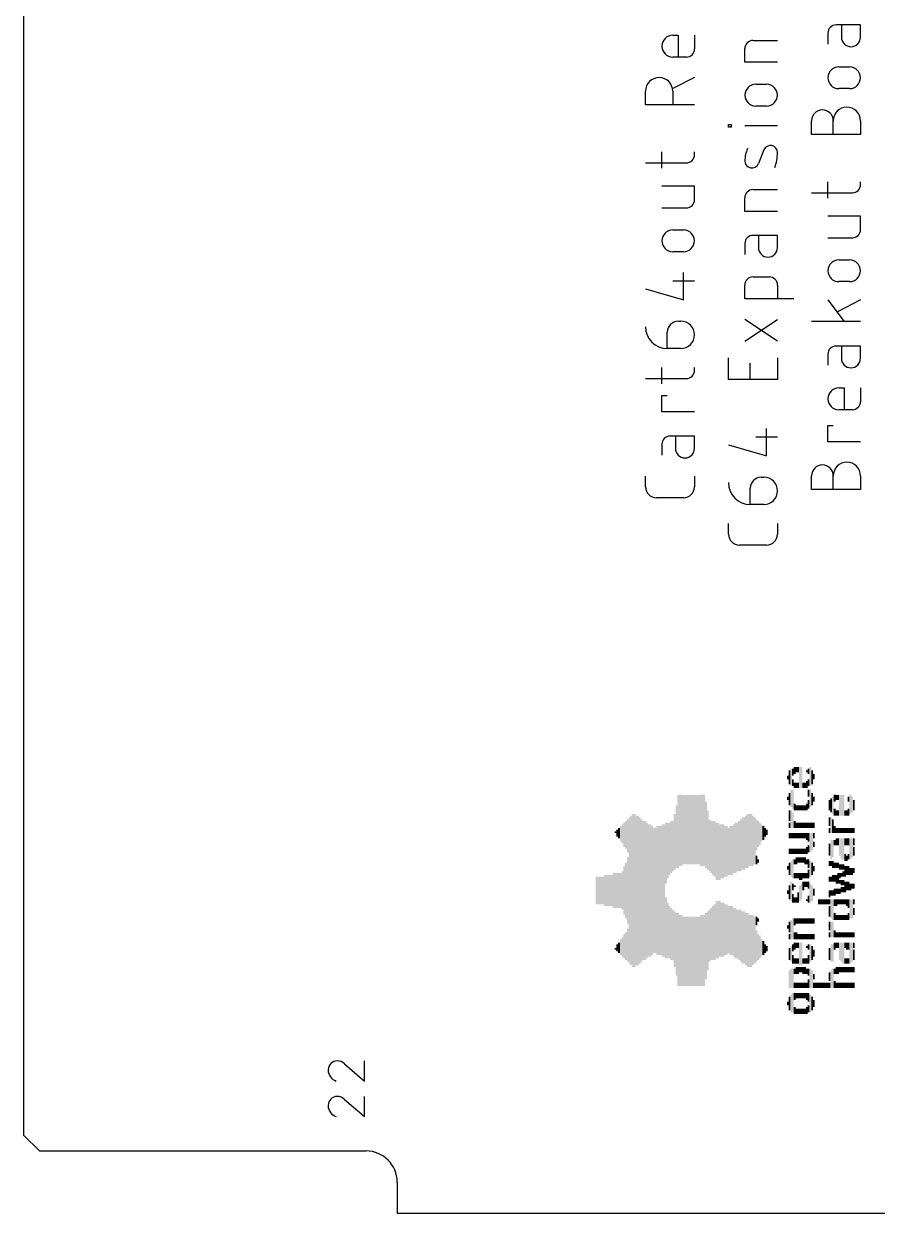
# Model space of a CAD drawing. Extents: x 0 to 97.8, y 0 to 76.4.
# Drawn here: x 0 to 27.42, y 0 to 38.22 of the extents above; entities that cross this region are included whole.
import ezdxf

# ---------------------------------------------------------------- set-up
doc = ezdxf.new("R2010")
doc.units = 0
doc.layers.add('20', color=30, linetype='CONTINUOUS')
doc.layers.add('21', color=253, linetype='CONTINUOUS')

# ---------------------------------------------------------------- blocks, each defined once
blk = doc.blocks.new('RECT')
blk.add_solid([(-0.5, -0.5), (0.5, -0.5), (-0.5, 0.5), (0.5, 0.5)])

msp = doc.modelspace()

# ---------------------------------------------------------------- linework, layer by layer
at = {"layer": '20'}
for p, q in [((0, 2.5), (0, 59.5)), ((0, 2.5), (0.5, 2)), ((0.5, 2), (11, 2)), ((12, 1), (12, 0)), ((12, 0), (83, 0))]:
    msp.add_line(p, q, dxfattribs=at)
msp.add_arc((11, 1), 1, 0, 90, dxfattribs=at)
at = {"layer": '21'}
for p, q in [((20.852, 37.846), (21.027, 37.846)), ((21.027, 37.846), (21.027, 37.1461)), ((21.5519, 37.846), (21.5519, 37.4085)), ((25.836, 37.916), (25.836, 37.566)), ((26.8859, 38.1785), (26.0985, 38.1785)), ((26.2735, 38.1785), (26.2735, 37.7848)), ((26.8859, 37.7848), (26.8859, 38.1785)), ((23.4315, 37.6799), (24.2189, 37.6799)), ((21.2894, 37.1461), (20.852, 37.1461)), ((23.169, 36.98), (23.169, 37.4175)), ((24.2189, 36.98), (23.169, 36.98)), ((26.186, 36.8326), (26.5359, 36.8326)), ((21.5519, 36.4856), (20.852, 36.1356)), ((19.9771, 35.6107), (19.9771, 36.0481)), ((20.852, 36.0481), (20.852, 35.6107)), ((23.519, 36.2731), (23.8689, 36.2731)), ((26.5359, 36.1327), (26.186, 36.1327)), ((21.5519, 35.6107), (19.9771, 35.6107)), ((23.8689, 35.5732), (23.519, 35.5732)), ((22.6441, 34.8894), (22.6441, 34.9769)), ((22.6441, 34.9769), (22.7316, 34.9769)), ((22.7316, 34.8894), (22.6441, 34.8894)), ((22.7316, 34.9769), (22.7316, 34.8894)), ((24.2189, 34.9332), (23.169, 34.9332)), ((25.3111, 34.6637), (25.3111, 35.1012)), ((26.011, 34.6637), (26.011, 35.1012)), ((26.8859, 35.1012), (26.8859, 34.6637)), ((26.8859, 34.6637), (25.3111, 34.6637)), ((20.502, 33.5723), (20.502, 34.0972)), ((21.5519, 34.0097), (21.5519, 34.0972)), ((23.7815, 34.1619), (23.6065, 33.7245)), ((19.9771, 33.7473), (21.2894, 33.7473)), ((21.5519, 33.0003), (20.502, 33.0003)), ((21.5519, 32.5629), (21.5519, 33.0003)), ((23.4315, 32.8864), (24.2189, 32.8864)), ((25.836, 32.611), (25.836, 33.1359)), ((26.8859, 33.0484), (26.8859, 33.1359)), ((23.169, 32.1864), (23.169, 32.6239)), ((25.3111, 32.786), (26.6234, 32.786)), ((20.502, 32.3004), (21.2894, 32.3004)), ((24.2189, 32.1864), (23.169, 32.1864)), ((26.8859, 32.039), (25.836, 32.039)), ((26.8859, 31.6015), (26.8859, 32.039)), ((20.852, 31.5935), (21.2019, 31.5935)), ((24.2189, 31.4186), (23.4315, 31.4186)), ((23.6065, 31.4186), (23.6065, 31.0249)), ((24.2189, 31.0249), (24.2189, 31.4186)), ((25.836, 31.3391), (26.6234, 31.3391)), ((23.169, 31.1562), (23.169, 30.8062)), ((21.2019, 30.8936), (20.852, 30.8936)), ((26.186, 30.6322), (26.5359, 30.6322)), ((21.2019, 29.3472), (21.2019, 30.2221)), ((20.852, 29.9596), (21.5519, 29.9596)), ((23.169, 29.3816), (23.169, 29.8191)), ((23.4315, 30.0816), (23.9564, 30.0816)), ((24.2189, 29.8191), (24.2189, 29.3816)), ((26.5359, 29.9323), (26.186, 29.9323)), ((19.9771, 29.6971), (21.2019, 29.3472)), ((24.7438, 29.3816), (23.169, 29.3816)), ((25.836, 29.3499), (26.361, 28.65)), ((26.8859, 29.3499), (26.1422, 28.9562)), ((24.2189, 28.0181), (23.169, 28.718)), ((23.169, 28.0181), (24.2189, 28.718)), ((20.677, 27.784), (20.677, 28.309)), ((21.027, 28.6589), (21.1145, 28.6589)), ((26.8859, 28.65), (25.3111, 28.65)), ((21.1145, 27.784), (20.677, 27.784)), ((25.836, 27.5994), (25.836, 27.2494)), ((26.8859, 27.8619), (26.0985, 27.8619)), ((26.2735, 27.8619), (26.2735, 27.4682)), ((26.8859, 27.4682), (26.8859, 27.8619)), ((20.502, 26.6424), (20.502, 27.1674)), ((21.5519, 27.0799), (21.5519, 27.1674)), ((22.6441, 26.7879), (22.6441, 27.4878)), ((23.344, 26.7879), (23.344, 27.3129)), ((24.2189, 27.4878), (24.2189, 26.7879)), ((19.9771, 26.8174), (21.2894, 26.8174)), ((24.2189, 26.7879), (22.6441, 26.7879)), ((26.186, 26.516), (26.361, 26.516)), ((26.361, 26.516), (26.361, 25.8161)), ((26.8859, 26.516), (26.8859, 26.0785)), ((20.502, 25.7455), (20.502, 26.2704)), ((20.502, 26.2704), (20.677, 26.2704)), ((21.5519, 25.7455), (20.502, 25.7455)), ((26.6234, 25.8161), (26.186, 25.8161)), ((25.836, 24.7842), (25.836, 25.3091)), ((25.836, 25.3091), (26.011, 25.3091)), ((21.5519, 24.9674), (20.7645, 24.9674)), ((20.9395, 24.9674), (20.9395, 24.5737)), ((21.5519, 24.5737), (21.5519, 24.9674)), ((23.519, 24.9479), (24.2189, 24.9479)), ((23.8689, 24.3355), (23.8689, 25.2103)), ((20.502, 24.705), (20.502, 24.355)), ((22.6441, 24.6854), (23.8689, 24.3355)), ((26.8859, 24.7842), (25.836, 24.7842)), ((19.9771, 23.3357), (19.9771, 23.6856)), ((21.5519, 23.6856), (21.5519, 23.3357)), ((23.694, 23.6472), (23.7815, 23.6472)), ((25.3111, 23.2529), (25.3111, 23.6904)), ((26.011, 23.2529), (26.011, 23.6904)), ((26.8859, 23.6904), (26.8859, 23.2529)), ((21.2019, 22.9857), (20.3271, 22.9857)), ((23.344, 22.7723), (23.344, 23.2973)), ((26.8859, 23.2529), (25.3111, 23.2529)), ((23.7815, 22.7723), (23.344, 22.7723)), ((22.6441, 21.8149), (22.6441, 22.1649)), ((24.2189, 22.1649), (24.2189, 21.8149)), ((23.8689, 21.465), (22.9941, 21.465)), ((10.3001, 4.7987), (10.9492, 4.2469)), ((10.9492, 4.2469), (10.9492, 4.8961)), ((10.3001, 3.6557), (10.9492, 3.1039)), ((10.9492, 3.1039), (10.9492, 3.7531))]:
    msp.add_line(p, q, dxfattribs=at)
for centre, radius, start, end in [((20.852, 37.496), 0.35, 90, 270), ((26.0985, 37.916), 0.2625, 90, 179.9993), ((23.4315, 37.4175), 0.2625, 89.9993, 180), ((26.5797, 37.7848), 0.3062, 180, 0), ((21.2894, 37.4085), 0.2625, 270.0007, 0), ((26.186, 36.4826), 0.35, 90, 270), ((26.5359, 36.4826), 0.35, 270, 90), ((20.4145, 36.0481), 0.4374, 0, 180), ((23.519, 35.9232), 0.35, 90, 270), ((23.8689, 35.9232), 0.35, 270, 90), ((25.6611, 35.1012), 0.35, 0, 180), ((26.4485, 35.1012), 0.4374, 0, 180), ((24.1625, 33.7978), 0.9936, 155.7612, 179.1807), ((23.9921, 34.0777), 0.2268, 359.1807, 158.199), ((22.7352, 34.0957), 1.4839, 340.2099, 359.1807), ((21.2894, 34.0097), 0.2625, 270, 0.0007), ((23.3959, 33.8087), 0.2268, 179.1807, 338.199), ((23.4315, 32.6239), 0.2625, 89.9993, 180), ((26.6234, 33.0484), 0.2625, 270, 0.0007), ((21.2894, 32.5628), 0.2625, 270, 0.0007), ((20.852, 31.2435), 0.35, 90, 270), ((21.2019, 31.2435), 0.35, 270, 90), ((23.4315, 31.1562), 0.2625, 90, 179.9993), ((26.6234, 31.6015), 0.2625, 270, 0.0007), ((23.9127, 31.0249), 0.3062, 180, 0), ((26.186, 30.2822), 0.35, 90, 270), ((26.5359, 30.2822), 0.35, 270, 90), ((23.4315, 29.8191), 0.2625, 89.9993, 180), ((23.9564, 29.8191), 0.2625, 0, 90), ((20.677, 28.484), 0.6999, 180.0003, 270), ((21.027, 28.309), 0.35, 90, 180), ((21.1145, 28.2215), 0.4374, 270, 90), ((26.0985, 27.5994), 0.2625, 90, 179.9993), ((26.5797, 27.4682), 0.3062, 180, 0), ((21.2894, 27.0799), 0.2625, 270, 0.0007), ((26.186, 26.166), 0.35, 90, 270), ((26.6234, 26.0785), 0.2625, 270.0007, 0), ((20.7645, 24.705), 0.2625, 90, 179.9993), ((21.2457, 24.5737), 0.3062, 180, 0), ((26.4485, 23.6904), 0.4374, 0, 180), ((25.6611, 23.6904), 0.35, 0, 180), ((20.3271, 23.3357), 0.35, 180.0005, 270), ((21.2019, 23.3357), 0.35, 270.0005, 360), ((23.344, 23.4722), 0.6999, 180.0003, 270), ((23.694, 23.2973), 0.35, 90, 180), ((23.7815, 23.2098), 0.4374, 270, 90), ((22.9941, 21.8149), 0.35, 180.0005, 270), ((23.8689, 21.8149), 0.35, 270.0005, 360), ((10.0729, 4.604), 0.2921, 90, 180), ((10.1561, 4.604), 0.3753, 180.0001, 252.0554), ((10.0729, 4.5823), 0.3137, 43.6034, 90.0002), ((10.0729, 3.461), 0.2921, 90, 180), ((10.1561, 3.461), 0.3753, 180.0001, 252.0554), ((10.0729, 3.4393), 0.3137, 43.6034, 90.0002)]:
    msp.add_arc(centre, radius, start, end, dxfattribs=at)

# ---------------------------------------------------------------- block references
at = {"layer": '21', "yscale": 0.0559, "rotation": 90}
for p, xscale in [((24.6024, 14.0011), 0.447), ((24.6583, 14.0011), 0.5588), ((24.7142, 14.1688), 0.2235), ((24.7701, 14.2246), 0.2235), ((24.826, 14.2526), 0.1676), ((24.8818, 14.2526), 0.1676), ((24.9377, 14.0011), 0.6706), ((24.9936, 14.0011), 0.6706), ((25.1612, 14.1967), 0.0559), ((25.2171, 14.1967), 0.1676), ((25.273, 14.0291), 0.6147), ((25.3289, 14.0011), 0.447), ((24.5466, 14.0011), 0.1118), ((24.7142, 13.8335), 0.2235), ((24.7701, 13.7497), 0.1676), ((24.826, 13.7497), 0.1676), ((24.8818, 13.7497), 0.1676), ((25.0495, 13.7497), 0.1676), ((25.1054, 13.7497), 0.1676), ((25.1612, 13.7776), 0.2235), ((25.2171, 13.8335), 0.2235), ((25.3848, 14.0291), 0.1676), ((21.0261, 12.2688), 2.347), ((21.082, 12.2968), 2.2911), ((21.1379, 12.2968), 2.2911), ((21.1938, 12.3247), 2.2352), ((21.2496, 12.3247), 2.2352), ((21.3055, 12.3247), 2.2352), ((21.3614, 12.3247), 2.2352), ((21.4173, 12.3247), 2.2352), ((21.4732, 12.3247), 2.2352), ((21.529, 12.3247), 2.2352), ((21.5849, 12.3247), 2.2352), ((21.6408, 12.3247), 2.2352), ((21.6967, 12.3247), 2.2352), ((21.7526, 12.2968), 2.2911), ((21.8084, 12.2968), 2.2911), ((21.8643, 12.2968), 2.2911), ((24.5466, 13.3306), 0.1118), ((24.6024, 13.3026), 0.3912), ((24.6583, 13.3306), 0.5588), ((24.7142, 13.3026), 0.6147), ((25.2171, 13.4982), 0.2235), ((25.273, 13.3306), 0.5588), ((25.3289, 13.3026), 0.3912), ((25.3848, 13.3026), 0.1676), ((25.9994, 13.107), 0.5588), ((26.0553, 13.3306), 0.2235), ((26.1112, 13.3585), 0.1676), ((26.1671, 13.3585), 0.1676), ((26.223, 13.107), 0.6706), ((26.2788, 13.107), 0.6706), ((26.3347, 13.107), 0.6706), ((26.5024, 13.3026), 0.1676), ((26.5582, 13.135), 0.6147), ((26.6141, 13.135), 0.5029), ((20.9702, 12.1012), 2.0117), ((21.9202, 12.1571), 2.1234), ((24.7701, 13.0512), 0.2235), ((24.826, 13.0232), 0.1676), ((24.8818, 13.0232), 0.1676), ((24.9377, 13.0232), 0.1676), ((24.9936, 13.0232), 0.1676), ((25.0495, 13.0232), 0.1676), ((25.1054, 13.0232), 0.1676), ((25.1612, 13.0512), 0.2235), ((25.2171, 13.135), 0.2794), ((25.8877, 13.107), 0.3353), ((25.9436, 13.107), 0.447), ((26.0553, 12.8835), 0.2235), ((26.5024, 12.8835), 0.2235), ((26.67, 13.107), 0.3353), ((19.4056, 12.1291), 1.0617), ((19.4615, 10.3689), 4.6939), ((19.5174, 10.3689), 4.8057), ((19.5732, 10.3689), 4.9174), ((19.6291, 10.3689), 4.9174), ((19.685, 10.3689), 4.8057), ((19.7409, 10.3689), 4.8057), ((19.7968, 10.3689), 4.6939), ((19.8526, 10.3689), 4.5822), ((20.9144, 11.9336), 1.7882), ((21.9761, 11.9894), 1.8999), ((22.032, 11.8218), 1.6764), ((23.0378, 11.8218), 1.6764), ((23.0937, 11.8777), 1.6764), ((23.1496, 11.8777), 1.6764), ((23.2054, 11.9336), 1.6764), ((23.2613, 11.9615), 1.7323), ((23.3172, 11.9894), 1.6764), ((23.3731, 11.9894), 1.6764), ((23.429, 11.9615), 1.6205), ((23.4848, 11.9615), 1.5088), ((23.5407, 12.1571), 1.0058), ((24.6024, 12.7718), 0.3353), ((24.6583, 12.66), 0.5588), ((24.7142, 12.6321), 0.5029), ((25.8877, 12.5762), 0.2794), ((25.9436, 12.4644), 0.5029), ((25.9994, 12.4365), 0.447), ((26.1112, 12.8556), 0.1676), ((26.1671, 12.8556), 0.1676), ((26.3906, 12.8556), 0.1676), ((26.4465, 12.8556), 0.1676), ((19.0144, 12.2409), 0.0559), ((19.0703, 12.213), 0.2235), ((19.1262, 12.213), 0.3353), ((19.1821, 12.185), 0.5029), ((19.238, 12.185), 0.6147), ((19.2938, 12.1571), 0.7823), ((19.3497, 12.1571), 0.8941), ((19.9085, 10.3689), 4.4704), ((19.9644, 10.3689), 4.4704), ((20.0203, 10.3689), 4.3586), ((20.0762, 10.3689), 4.2469), ((20.132, 10.3689), 4.2469), ((20.1879, 10.3689), 4.1351), ((20.2438, 10.3689), 4.0234), ((20.2997, 10.3689), 4.0234), ((20.3556, 10.3689), 4.1351), ((20.4114, 10.3689), 4.1351), ((20.4673, 10.3689), 4.1351), ((20.5232, 10.3689), 4.2469), ((20.5791, 10.3689), 4.2469), ((20.635, 11.5703), 1.9558), ((20.6908, 11.6542), 1.7882), ((20.7467, 11.71), 1.6764), ((20.8026, 11.7659), 1.6764), ((20.8585, 11.7939), 1.6205), ((22.0878, 11.7659), 1.6764), ((22.1437, 11.738), 1.7323), ((22.1996, 11.71), 1.7882), ((22.2555, 11.6262), 1.844), ((22.3114, 11.6262), 1.844), ((22.3672, 11.5983), 1.7882), ((22.4231, 11.6262), 1.7323), ((22.479, 11.6262), 1.7323), ((22.5349, 11.6262), 1.6205), ((22.5908, 11.6262), 1.6205), ((22.6466, 11.6262), 1.5088), ((22.7025, 11.6542), 1.5646), ((22.7584, 11.6542), 1.5646), ((22.8143, 11.71), 1.5646), ((22.8702, 11.738), 1.6205), ((22.926, 11.7659), 1.5646), ((22.9819, 11.7939), 1.6205), ((23.5966, 12.185), 0.8382), ((23.6525, 12.185), 0.7264), ((23.7084, 12.213), 0.5588), ((23.7642, 12.213), 0.447), ((23.8201, 12.2409), 0.2794), ((23.876, 12.2409), 0.1676), ((24.6024, 12.4644), 0.1676), ((24.7701, 12.4924), 0.2235), ((24.826, 12.4644), 0.1676), ((24.8818, 12.4644), 0.1676), ((24.9377, 12.4644), 0.1676), ((24.9936, 12.4644), 0.1676), ((25.0495, 12.4644), 0.1676), ((25.1054, 12.4644), 0.1676), ((25.1612, 12.4644), 0.1676), ((25.2171, 12.4644), 0.1676), ((25.273, 12.4644), 0.1676), ((25.3289, 12.4644), 0.1676), ((25.3848, 12.4644), 0.1676), ((25.8877, 12.2968), 0.1676), ((26.0553, 12.3247), 0.2235), ((26.1112, 12.2968), 0.1676), ((26.1671, 12.2968), 0.1676), ((26.223, 12.2968), 0.1676), ((26.2788, 12.2968), 0.1676), ((26.3347, 12.2968), 0.1676), ((26.3906, 12.2968), 0.1676), ((26.4465, 12.2968), 0.1676), ((26.5024, 12.2968), 0.1676), ((26.5582, 12.2968), 0.1676), ((26.6141, 12.2968), 0.1676), ((26.67, 12.2968), 0.1676), ((24.6024, 12.1291), 0.1676), ((24.6583, 12.1291), 0.1676), ((24.7142, 12.1291), 0.1676), ((24.7701, 12.1291), 0.1676), ((24.826, 12.1291), 0.1676), ((24.8818, 12.1291), 0.1676), ((24.9377, 12.1291), 0.1676), ((24.9936, 12.1291), 0.1676), ((25.0495, 12.1291), 0.1676), ((25.1054, 12.1291), 0.1676), ((25.1612, 12.1012), 0.2235), ((25.2171, 12.0733), 0.2794), ((25.273, 11.9056), 0.6147), ((25.3289, 11.9336), 0.5588), ((25.3848, 12.1291), 0.1676), ((25.3848, 11.8497), 0.1676), ((25.8877, 11.6821), 0.3912), ((25.9436, 11.6821), 0.6147), ((25.9994, 11.71), 0.5588), ((26.0553, 11.9056), 0.1676), ((26.1112, 11.9336), 0.2235), ((26.1671, 11.9336), 0.2235), ((26.223, 11.7659), 0.5588), ((26.2788, 11.71), 0.6706), ((26.3347, 11.71), 0.6706), ((26.3906, 11.9336), 0.2235), ((26.4465, 11.9336), 0.2235), ((26.5024, 11.9336), 0.2235), ((26.5582, 11.71), 0.6706), ((26.6141, 11.738), 0.6147), ((26.67, 11.9336), 0.2235), ((23.5407, 11.3468), 0.2794), ((24.6024, 11.6262), 0.1676), ((24.6583, 11.6262), 0.1676), ((24.7142, 11.6262), 0.1676), ((24.7701, 11.6262), 0.1676), ((24.826, 11.6262), 0.1676), ((24.8818, 11.6262), 0.1676), ((24.9377, 11.6262), 0.1676), ((24.9936, 11.6262), 0.1676), ((25.0495, 11.6262), 0.1676), ((25.1054, 11.6262), 0.1676), ((25.1612, 11.6542), 0.2235), ((25.2171, 11.71), 0.2235), ((26.3906, 11.4306), 0.2235), ((26.4465, 11.4027), 0.1676), ((26.5024, 11.4586), 0.1676), ((26.67, 11.6262), 0.2794), ((19.2938, 10.3689), 1.5646), ((19.3497, 10.3689), 1.7882), ((19.4056, 10.3689), 2.1234), ((23.5966, 11.3189), 0.1118), ((24.5466, 11.0954), 0.1118), ((24.6024, 11.0674), 0.3912), ((24.6583, 11.0674), 0.5029), ((24.7142, 11.0674), 0.6147), ((24.7701, 11.2909), 0.1676), ((24.826, 11.3189), 0.2235), ((24.8818, 11.3468), 0.1676), ((24.9377, 11.3468), 0.1676), ((24.9936, 11.3468), 0.1676), ((25.0495, 11.3468), 0.1676), ((25.1054, 11.3189), 0.2235), ((25.1612, 11.2909), 0.1676), ((25.2171, 11.2351), 0.2794), ((25.273, 11.0674), 0.5029), ((25.3289, 11.0674), 0.3912), ((25.3848, 11.0674), 0.1676), ((25.8877, 11.2351), 0.1676), ((25.9436, 11.2351), 0.1676), ((25.9994, 11.2071), 0.2235), ((26.0553, 11.1792), 0.1676), ((26.1112, 11.1792), 0.1676), ((26.1671, 11.1792), 0.1676), ((26.223, 11.1233), 0.1676), ((26.2788, 11.1233), 0.1676), ((26.3347, 11.1233), 0.1676), ((26.3906, 10.9836), 0.3353), ((26.4465, 11.0115), 0.2794), ((26.5024, 11.0115), 0.2794), ((26.5582, 10.9836), 0.2235), ((26.6141, 10.9836), 0.2235), ((26.67, 11.0115), 0.1676), ((18.3998, 10.3689), 0.8941), ((18.4556, 10.3689), 0.8941), ((18.5115, 10.3689), 0.8941), ((18.5674, 10.3689), 0.8941), ((18.6233, 10.3689), 0.8941), ((18.6792, 10.3689), 1.0058), ((18.735, 10.3689), 1.0058), ((18.7909, 10.3689), 1.0058), ((18.8468, 10.3689), 1.0058), ((18.9027, 10.3689), 1.0058), ((18.9586, 10.3689), 1.1176), ((19.0144, 10.3689), 1.1176), ((19.0703, 10.3689), 1.1176), ((19.1262, 10.3689), 1.1176), ((19.1821, 10.3689), 1.1176), ((19.238, 10.3689), 1.2294), ((24.7701, 10.8439), 0.1676), ((24.826, 10.8439), 0.1676), ((24.8818, 10.8439), 0.1676), ((24.9377, 10.816), 0.2235), ((24.9936, 10.816), 0.2235), ((25.0495, 10.8439), 0.1676), ((25.1054, 10.8439), 0.1676), ((25.1612, 10.8439), 0.1676), ((25.2171, 10.8998), 0.2794), ((25.8877, 10.7321), 0.1676), ((25.9436, 10.7321), 0.1676), ((25.9994, 10.7601), 0.2235), ((26.0553, 10.7601), 0.2235), ((26.1112, 10.7321), 0.2794), ((26.1671, 10.7601), 0.3353), ((26.223, 10.8439), 0.1676), ((26.223, 10.6483), 0.1118), ((26.2788, 10.8718), 0.1118), ((26.2788, 10.6204), 0.1676), ((26.3347, 10.8998), 0.1676), ((26.3347, 10.6204), 0.1676), ((24.5466, 10.313), 0.1118), ((24.6024, 10.313), 0.447), ((24.6583, 10.341), 0.6147), ((24.7142, 10.4807), 0.2235), ((24.7701, 10.5086), 0.0559), ((24.9377, 10.2851), 0.5029), ((24.9936, 10.341), 0.5029), ((25.0495, 10.5086), 0.2794), ((25.1054, 10.5645), 0.1676), ((25.1612, 10.5645), 0.1676), ((25.2171, 10.5366), 0.2235), ((25.273, 10.2851), 0.6147), ((25.3289, 10.2851), 0.5029), ((25.3848, 10.313), 0.2235), ((25.8877, 10.2572), 0.2235), ((25.9436, 10.2851), 0.1676), ((25.9994, 10.2851), 0.1676), ((26.0553, 10.313), 0.2235), ((26.1112, 10.341), 0.1676), ((26.1671, 10.341), 0.1676), ((26.223, 10.341), 0.1676), ((26.2788, 10.3969), 0.1676), ((26.3347, 10.3969), 0.1676), ((26.3906, 10.4807), 0.3353), ((26.4465, 10.5086), 0.2794), ((26.5024, 10.5086), 0.2794), ((26.5582, 10.4807), 0.2235), ((26.6141, 10.5086), 0.1676), ((26.67, 10.5086), 0.1676), ((20.635, 9.1675), 1.9558), ((20.6908, 9.0837), 1.7882), ((22.2555, 9.1116), 1.844), ((22.3114, 9.1116), 1.844), ((22.3672, 9.1396), 1.7882), ((22.4231, 9.1116), 1.7323), ((22.479, 9.1116), 1.7323), ((24.7142, 10.1175), 0.2794), ((24.7701, 10.0616), 0.1676), ((24.826, 10.0616), 0.1676), ((24.8818, 10.1454), 0.3353), ((25.1612, 10.0616), 0.0559), ((25.2171, 10.0895), 0.2235), ((25.5524, 10.0057), 0.1676), ((25.6083, 10.0057), 0.1676), ((25.6642, 10.0057), 0.1676), ((25.72, 10.0057), 0.1676), ((25.7759, 10.0057), 0.1676), ((25.8318, 10.0057), 0.1676), ((25.8877, 10.0057), 0.1676), ((25.9436, 9.7822), 0.6147), ((25.9994, 9.7542), 0.6706), ((26.0553, 9.9778), 0.2235), ((26.1112, 9.9778), 0.2235), ((26.1671, 10.0057), 0.1676), ((26.223, 10.0057), 0.1676), ((26.2788, 10.0057), 0.1676), ((26.3347, 10.0057), 0.1676), ((26.3906, 10.0057), 0.1676), ((26.4465, 9.9778), 0.2235), ((26.5024, 9.9498), 0.2794), ((26.5582, 9.7822), 0.6147), ((26.6141, 9.7822), 0.6147), ((26.67, 10.0057), 0.1676), ((20.7467, 9.0278), 1.6764), ((20.8026, 8.9719), 1.6764), ((20.8585, 8.944), 1.6205), ((20.9144, 8.8043), 1.7882), ((20.9702, 8.6366), 2.0117), ((21.0261, 8.469), 2.347), ((21.082, 8.4411), 2.2911), ((21.1379, 8.4411), 2.2911), ((21.7526, 8.4411), 2.2911), ((21.8084, 8.4411), 2.2911), ((21.8643, 8.4411), 2.2911), ((21.9202, 8.5808), 2.1234), ((21.9761, 8.7484), 1.8999), ((22.032, 8.916), 1.6764), ((22.0878, 8.9719), 1.6764), ((22.1437, 8.9999), 1.7323), ((22.1996, 9.0278), 1.7882), ((22.5349, 9.1116), 1.6205), ((22.5908, 9.1116), 1.6205), ((22.6466, 9.1116), 1.5088), ((22.7025, 9.0837), 1.5646), ((22.7584, 9.0837), 1.5646), ((22.8143, 9.0278), 1.5646), ((22.8702, 8.9999), 1.6205), ((22.926, 8.9719), 1.5646), ((22.9819, 8.944), 1.6205), ((23.0378, 8.916), 1.6764), ((23.0937, 8.8602), 1.6764), ((23.1496, 8.8602), 1.6764), ((23.2054, 8.8043), 1.6764), ((23.2613, 8.7763), 1.7323), ((23.3172, 8.7484), 1.6764), ((23.3731, 8.7484), 1.6764), ((23.429, 8.7763), 1.6205), ((25.8877, 9.6984), 0.3353), ((26.0553, 9.5307), 0.2235), ((26.1112, 9.5028), 0.1676), ((26.1671, 9.5028), 0.1676), ((26.223, 9.5028), 0.1676), ((26.2788, 9.5028), 0.1676), ((26.3347, 9.5028), 0.1676), ((26.3906, 9.5028), 0.1676), ((26.4465, 9.5028), 0.1676), ((26.5024, 9.5307), 0.2235), ((26.67, 9.6984), 0.2235), ((21.1938, 8.4131), 2.2352), ((21.2496, 8.4131), 2.2352), ((21.3055, 8.4131), 2.2352), ((21.3614, 8.4131), 2.2352), ((21.4173, 8.4131), 2.2352), ((21.4732, 8.4131), 2.2352), ((21.529, 8.4131), 2.2352), ((21.5849, 8.4131), 2.2352), ((21.6408, 8.4131), 2.2352), ((21.6967, 8.4131), 2.2352), ((23.4848, 8.7763), 1.5088), ((23.5407, 9.391), 0.2794), ((23.5966, 9.419), 0.1118), ((24.5466, 9.1954), 0.1118), ((24.6024, 9.1954), 0.3353), ((24.6583, 9.1116), 0.6147), ((24.7142, 9.1396), 0.6706), ((24.7701, 9.3631), 0.2235), ((24.826, 9.391), 0.1676), ((24.8818, 9.391), 0.1676), ((24.9377, 9.391), 0.1676), ((24.9936, 9.391), 0.1676), ((25.0495, 9.391), 0.1676), ((25.1054, 9.391), 0.1676), ((25.1612, 9.391), 0.1676), ((25.2171, 9.391), 0.1676), ((25.273, 9.391), 0.1676), ((25.3289, 9.391), 0.1676), ((25.3848, 9.391), 0.1676), ((25.8877, 9.2234), 0.2794), ((25.9436, 9.1116), 0.5029), ((25.9994, 9.1116), 0.5029), ((19.1821, 8.5528), 0.5029), ((19.238, 8.5528), 0.6147), ((19.2938, 8.5808), 0.7823), ((19.3497, 8.5808), 0.8941), ((19.4056, 8.6087), 1.0617), ((23.5407, 8.5808), 1.0058), ((23.5966, 8.5528), 0.8382), ((23.6525, 8.5528), 0.7264), ((23.7084, 8.5249), 0.5588), ((24.6024, 8.8881), 0.1676), ((24.7701, 8.916), 0.2235), ((24.826, 8.916), 0.2235), ((24.8818, 8.8881), 0.1676), ((24.9377, 8.8881), 0.1676), ((24.9936, 8.8881), 0.1676), ((25.0495, 8.8881), 0.1676), ((25.1054, 8.8881), 0.1676), ((25.1612, 8.8881), 0.1676), ((25.2171, 8.8881), 0.1676), ((25.273, 8.8881), 0.1676), ((25.3289, 8.8881), 0.1676), ((25.3848, 8.8881), 0.1676), ((25.8877, 8.944), 0.1676), ((26.0553, 8.9719), 0.2235), ((26.1112, 8.944), 0.1676), ((26.1671, 8.944), 0.1676), ((26.223, 8.944), 0.1676), ((26.2788, 8.944), 0.1676), ((26.3347, 8.944), 0.1676), ((26.3906, 8.944), 0.1676), ((26.4465, 8.944), 0.1676), ((26.5024, 8.944), 0.1676), ((26.5582, 8.944), 0.1676), ((26.6141, 8.944), 0.1676), ((26.67, 8.944), 0.1676), ((19.0144, 8.4969), 0.0559), ((19.0703, 8.5249), 0.2235), ((19.1262, 8.5249), 0.3353), ((23.7642, 8.5249), 0.447), ((23.8201, 8.4969), 0.2794), ((23.876, 8.4969), 0.1676), ((24.6024, 8.3293), 0.3912), ((24.6583, 8.3293), 0.5029), ((24.7142, 8.5249), 0.2235), ((24.7701, 8.5808), 0.2235), ((24.826, 8.6087), 0.1676), ((24.8818, 8.6087), 0.1676), ((24.9377, 8.3293), 0.7264), ((24.9936, 8.3293), 0.7264), ((25.1612, 8.5528), 0.0559), ((25.2171, 8.5528), 0.1676), ((25.273, 8.3572), 0.5588), ((25.3289, 8.3572), 0.447), ((25.3848, 8.3572), 0.2235), ((25.8877, 8.3293), 0.3912), ((25.9436, 8.3572), 0.5588), ((25.9994, 8.3572), 0.5588), ((26.0553, 8.5808), 0.2235), ((26.1112, 8.6087), 0.1676), ((26.1671, 8.6087), 0.1676), ((26.223, 8.4131), 0.5588), ((26.2788, 8.3852), 0.6147), ((26.3347, 8.3572), 0.6706), ((26.3906, 8.6087), 0.1676), ((26.4465, 8.5808), 0.2235), ((26.5024, 8.5808), 0.2235), ((26.5582, 8.3572), 0.6706), ((26.6141, 8.3852), 0.6147), ((26.67, 8.6087), 0.1676), ((26.67, 8.3014), 0.3353), ((24.7142, 8.1617), 0.2794), ((24.7701, 8.1058), 0.1676), ((24.826, 8.1058), 0.1676), ((24.8818, 8.1058), 0.1676), ((25.0495, 8.1058), 0.1676), ((25.1054, 8.1058), 0.1676), ((25.1612, 8.1058), 0.1676), ((25.2171, 8.1617), 0.2794), ((26.3906, 8.1058), 0.1676), ((26.4465, 8.1058), 0.1676), ((26.5024, 8.1058), 0.1676), ((24.6024, 7.519), 0.5588), ((24.6583, 7.547), 0.6147), ((24.7142, 7.547), 0.6147), ((24.7701, 7.7705), 0.1676), ((24.826, 7.7984), 0.2235), ((24.8818, 7.7984), 0.2235), ((24.9377, 7.8264), 0.1676), ((24.9936, 7.8264), 0.1676), ((25.0495, 7.7984), 0.2235), ((25.1054, 7.7984), 0.2235), ((25.1612, 7.7705), 0.1676), ((25.2171, 7.7426), 0.2235), ((25.273, 7.547), 0.6147), ((25.3289, 7.519), 0.5588), ((25.3848, 7.6029), 0.1676), ((25.8877, 7.6029), 0.2794), ((25.9436, 7.519), 0.5588), ((25.9994, 7.547), 0.6147), ((26.0553, 7.7705), 0.1676), ((26.1112, 7.7984), 0.2235), ((26.1671, 7.7984), 0.2235), ((26.223, 7.8264), 0.1676), ((26.2788, 7.8264), 0.1676), ((26.3347, 7.8264), 0.1676), ((26.3906, 7.8264), 0.1676), ((26.4465, 7.8264), 0.1676), ((26.5024, 7.8264), 0.1676), ((26.5582, 7.8264), 0.1676), ((26.6141, 7.8264), 0.1676), ((26.67, 7.8264), 0.1676), ((24.7701, 7.3235), 0.1676), ((24.826, 7.3235), 0.1676), ((24.8818, 7.3235), 0.1676), ((24.9377, 7.3235), 0.1676), ((24.9936, 7.3235), 0.1676), ((25.0495, 7.3235), 0.1676), ((25.1054, 7.3235), 0.1676), ((25.1612, 7.3235), 0.1676), ((25.2171, 7.3793), 0.2794), ((25.3848, 7.3235), 0.1676), ((25.4406, 7.3235), 0.1676), ((25.4965, 7.3235), 0.1676), ((25.5524, 7.3235), 0.1676), ((25.6083, 7.3235), 0.1676), ((25.6642, 7.3235), 0.1676), ((25.72, 7.3235), 0.1676), ((25.7759, 7.3235), 0.1676), ((25.8318, 7.3235), 0.1676), ((25.8877, 7.3235), 0.1676), ((26.0553, 7.3514), 0.2235), ((26.1112, 7.3235), 0.1676), ((26.1671, 7.3235), 0.1676), ((26.223, 7.3235), 0.1676), ((26.2788, 7.3235), 0.1676), ((26.3347, 7.3235), 0.1676), ((26.3906, 7.3235), 0.1676), ((26.4465, 7.3235), 0.1676), ((26.5024, 7.3235), 0.1676), ((26.5582, 7.3235), 0.1676), ((26.6141, 7.3235), 0.1676), ((26.67, 7.3235), 0.1676), ((24.6024, 6.7367), 0.447), ((24.6583, 6.7367), 0.5588), ((24.7142, 6.7647), 0.6147), ((24.7701, 6.9602), 0.2235), ((24.826, 6.9882), 0.1676), ((24.8818, 6.9882), 0.1676), ((24.9377, 6.9882), 0.1676), ((24.9936, 6.9882), 0.1676), ((25.0495, 6.9882), 0.1676), ((25.1054, 6.9882), 0.1676), ((25.1612, 6.9602), 0.2235), ((25.2171, 6.9323), 0.2794), ((25.273, 6.7367), 0.5588), ((25.3289, 6.7367), 0.447), ((24.5466, 6.7367), 0.1118), ((24.7701, 6.5132), 0.2235), ((24.826, 6.4853), 0.1676), ((24.8818, 6.4853), 0.1676), ((24.9377, 6.4853), 0.1676), ((24.9936, 6.4853), 0.1676), ((25.0495, 6.4853), 0.1676), ((25.1054, 6.4853), 0.1676), ((25.1612, 6.5132), 0.2235), ((25.2171, 6.5691), 0.2235), ((25.3848, 6.7367), 0.2235)]:
    msp.add_blockref('RECT', p, dxfattribs=dict(at, xscale=xscale))

doc.saveas('drawing.dxf')
